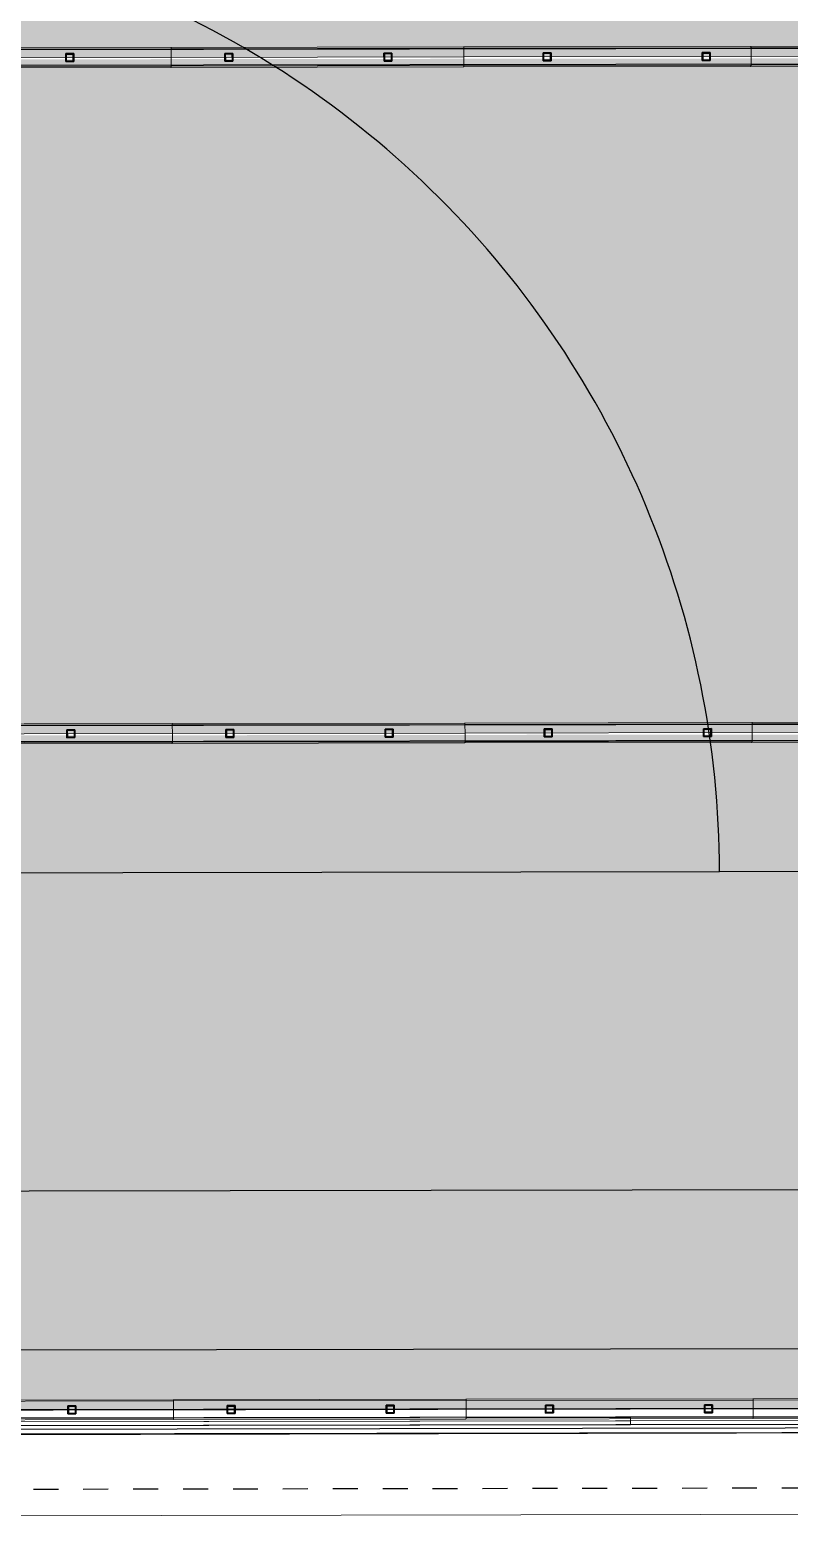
# Model space of a CAD drawing. Header units: inches. Extents: x 1693 to 10990, y 1878 to 5055.
# Drawn here: x 10310.71 to 10313.93, y 4341.9 to 4348.23 of the extents above; entities that cross this region are included whole.
import ezdxf

# ---------------------------------------------------------------- set-up
doc = ezdxf.new("R2010")
doc.units = ezdxf.units.IN
doc.linetypes.add('Rayas', pattern=[0.211667, 0.105833, -0.105833])
doc.linetypes.add('Rayas Pequeñas', pattern=[0.141111, 0.070556, -0.070556])
doc.layers.add('BLOQUE E-MOBILIARIO', color=7, linetype='Continuous')
for name, color, linetype, lineweight, true_color in [('BLOQUE E-MOBILIARIO_Pluma_Nº__28', 7, 'Continuous', 35, 0xa80f02), ('CUBIERTA CALAMINON Y TRANSLUCIDO_Pluma_Nº__174', 7, 'Continuous', 13, 0xe4ad2c), ('CUBIERTA CALAMINON Y TRANSLUCIDO_Pluma_Nº__4', 7, 'Continuous', 13, 0x029e21), ('CUBIERTA CALAMINON Y TRANSLUCIDO_Pluma_Nº__92', 7, 'Continuous', 13, 0xbf8080)]:
    doc.layers.add(name, color=color, linetype=linetype, lineweight=lineweight, true_color=true_color)
doc.layers.add('CUBIERTA CALAMINON Y TRANSLUCIDO_Pluma_Nº__19', color=255, linetype='Continuous', lineweight=0)
doc.layers.add('CUBIERTA CALAMINON Y TRANSLUCIDO_Pluma_Nº__60', color=230, linetype='Continuous', lineweight=25)
pattern_1 = [(45, (0, 0), (-0.079549513, 0.079549513), []), (45, (-0.02652, 0.02652), (-0.079549513, 0.079549513), [])]

# ---------------------------------------------------------------- blocks, each defined once
blk = doc.blocks.new('SHS Conf en Caliente 20[1]', base_point=(-4.3926, -433.9825))
at = {"layer": 'CUBIERTA CALAMINON Y TRANSLUCIDO_Pluma_Nº__174', "color": 42, "linetype": 'Continuous', "lineweight": 13, "true_color": 0xe4ad2c}
for p, q in [((-4.3926, -433.9825), (-31.855, -424.6056)), ((-18.1319, -429.3177), (-4.4007, -434.0062)), ((-4.3845, -433.9588), (-18.1157, -429.2704))]:
    blk.add_line(p, q, dxfattribs=at)
blk = doc.blocks.new('SHS Conf en Caliente 20[2]', base_point=(-4.3926, -433.9825))
at = {"layer": 'CUBIERTA CALAMINON Y TRANSLUCIDO_Pluma_Nº__174', "color": 42, "linetype": 'Continuous', "lineweight": 13, "true_color": 0xe4ad2c}
for p, q in [((-4.3926, -433.9825), (-31.8547, -424.6057)), ((-18.1317, -429.3178), (-4.4007, -434.0062)), ((-4.3845, -433.9588), (-18.1156, -429.2705))]:
    blk.add_line(p, q, dxfattribs=at)
blk = doc.blocks.new('SHS Conf en Caliente 20[3]', base_point=(-4.3926, -433.9825))
at = {"layer": 'CUBIERTA CALAMINON Y TRANSLUCIDO_Pluma_Nº__174', "color": 42, "linetype": 'Continuous', "lineweight": 13, "true_color": 0xe4ad2c}
for p, q in [((-4.3926, -433.9825), (-31.855, -424.6056)), ((-18.1319, -429.3177), (-4.4007, -434.0062)), ((-4.3845, -433.9588), (-18.1157, -429.2704))]:
    blk.add_line(p, q, dxfattribs=at)
blk = doc.blocks.new('SHS Conf en Caliente 20[4]', base_point=(-4.3926, -433.9825))
at = {"layer": 'CUBIERTA CALAMINON Y TRANSLUCIDO_Pluma_Nº__174', "color": 42, "linetype": 'Continuous', "lineweight": 13, "true_color": 0xe4ad2c}
for p, q in [((-4.3926, -433.9825), (-31.855, -424.6056)), ((-18.1319, -429.3177), (-4.4007, -434.0062)), ((-4.3845, -433.9588), (-18.1157, -429.2704))]:
    blk.add_line(p, q, dxfattribs=at)
blk = doc.blocks.new('SHS Conf en Caliente 20[5]', base_point=(-4.3926, -433.9825))
at = {"layer": 'CUBIERTA CALAMINON Y TRANSLUCIDO_Pluma_Nº__174', "color": 42, "linetype": 'Continuous', "lineweight": 13, "true_color": 0xe4ad2c}
for p, q in [((-4.3926, -433.9825), (-31.855, -424.6056)), ((-18.1319, -429.3177), (-4.4007, -434.0062)), ((-4.3845, -433.9588), (-18.1157, -429.2704))]:
    blk.add_line(p, q, dxfattribs=at)
blk = doc.blocks.new('SHS Conf en Caliente 20[6]', base_point=(-4.3926, -433.9825))
at = {"layer": 'CUBIERTA CALAMINON Y TRANSLUCIDO_Pluma_Nº__174', "color": 42, "linetype": 'Continuous', "lineweight": 13, "true_color": 0xe4ad2c}
for p, q in [((-4.3926, -433.9825), (-31.855, -424.6056)), ((-18.1319, -429.3177), (-4.4007, -434.0062)), ((-4.3845, -433.9588), (-18.1157, -429.2704))]:
    blk.add_line(p, q, dxfattribs=at)
blk = doc.blocks.new('SHS Conf en Caliente 20[7]', base_point=(-4.2658, -434.0258))
at = {"layer": 'CUBIERTA CALAMINON Y TRANSLUCIDO_Pluma_Nº__174', "color": 42, "linetype": 'Continuous', "lineweight": 13, "true_color": 0xe4ad2c}
for p, q in [((-4.2658, -434.0258), (-31.9886, -424.56)), ((-18.1353, -429.3165), (-4.2739, -434.0495)), ((-4.2577, -434.0021), (-18.1191, -429.2692))]:
    blk.add_line(p, q, dxfattribs=at)
blk = doc.blocks.new('SHS Conf en Caliente 20[8]', base_point=(-5.8122, -433.4978))
at = {"layer": 'CUBIERTA CALAMINON Y TRANSLUCIDO_Pluma_Nº__174', "color": 42, "linetype": 'Continuous', "lineweight": 13, "true_color": 0xe4ad2c}
for p, q in [((-5.8122, -433.4978), (-30.43, -425.0922)), ((-18.1292, -429.3186), (-5.8203, -433.5214)), ((-5.8041, -433.4741), (-18.113, -429.2713))]:
    blk.add_line(p, q, dxfattribs=at)
blk = doc.blocks.new('SHS Conf en Caliente 20[9]', base_point=(-7.6803, -432.8599))
at = {"layer": 'CUBIERTA CALAMINON Y TRANSLUCIDO_Pluma_Nº__174', "color": 42, "linetype": 'Continuous', "lineweight": 13, "true_color": 0xe4ad2c}
for p, q in [((-7.6803, -432.8599), (-28.5724, -425.7264)), ((-18.1344, -429.3168), (-7.6884, -432.8836)), ((-7.6722, -432.8363), (-18.1183, -429.2695))]:
    blk.add_line(p, q, dxfattribs=at)
blk = doc.blocks.new('SHS Conf en Caliente 20[10]', base_point=(-10.0707, -432.0437))
at = {"layer": 'CUBIERTA CALAMINON Y TRANSLUCIDO_Pluma_Nº__174', "color": 42, "linetype": 'Continuous', "lineweight": 13, "true_color": 0xe4ad2c}
for p, q in [((-10.0707, -432.0437), (-26.184, -426.5419)), ((-18.1354, -429.3165), (-10.0788, -432.0674)), ((-10.0627, -432.0201), (-18.1193, -429.2692)), ((-10.0788, -432.0674), (-10.0707, -432.0437)), ((-10.0707, -432.0437), (-10.0627, -432.0201))]:
    blk.add_line(p, q, dxfattribs=at)
blk = doc.blocks.new('SHS Conf en Caliente 20[12]', base_point=(-4.3926, -433.9825))
at = {"layer": 'CUBIERTA CALAMINON Y TRANSLUCIDO_Pluma_Nº__174', "color": 42, "linetype": 'Continuous', "lineweight": 13, "true_color": 0xe4ad2c}
for p, q in [((-4.3926, -433.9825), (-31.8552, -424.6055)), ((-18.132, -429.3177), (-4.4007, -434.0062)), ((-4.3845, -433.9588), (-18.1158, -429.2704))]:
    blk.add_line(p, q, dxfattribs=at)
blk = doc.blocks.new('SHS Conf en Caliente V 23[310]', base_point=(-10.6216, -422.7946))
at = {"layer": 'BLOQUE E-MOBILIARIO', "linetype": 'Continuous', "lineweight": 0, "true_color": 0xffffff}
h = blk.add_hatch(dxfattribs=at)
h.set_pattern_fill('ACERO', style=0, pattern_type=2)
h.set_pattern_definition(pattern_1)
h.paths.add_polyline_path([(-10.5898, -422.779), (-10.6371, -422.7629), (-10.6533, -422.8102), (-10.606, -422.8263)])
h.paths.add_polyline_path([(-10.5936, -422.7809), (-10.6078, -422.8225), (-10.6495, -422.8083), (-10.6353, -422.7667)], flags=0)
at = {"layer": 'BLOQUE E-MOBILIARIO_Pluma_Nº__28', "color": 14, "linetype": 'Rayas Pequeñas', "lineweight": 35, "true_color": 0xa80f02}
for p, q in [((-10.6371, -422.7629), (-10.6533, -422.8102)), ((-10.6495, -422.8083), (-10.6353, -422.7667)), ((-10.5898, -422.779), (-10.6371, -422.7629)), ((-10.6353, -422.7667), (-10.5936, -422.7809)), ((-10.6533, -422.8102), (-10.606, -422.8263)), ((-10.6078, -422.8225), (-10.6495, -422.8083)), ((-10.5936, -422.7809), (-10.6078, -422.8225)), ((-10.606, -422.8263), (-10.5898, -422.779))]:
    blk.add_line(p, q, dxfattribs=at)
blk = doc.blocks.new('SHS Conf en Caliente V 23[311]', base_point=(-9.6752, -423.1177))
at = {"layer": 'BLOQUE E-MOBILIARIO', "linetype": 'Continuous', "lineweight": 0, "true_color": 0xffffff}
h = blk.add_hatch(dxfattribs=at)
h.set_pattern_fill('ACERO', style=0, pattern_type=2)
h.set_pattern_definition(pattern_1)
h.paths.add_polyline_path([(-9.6435, -423.1021), (-9.6908, -423.086), (-9.7069, -423.1333), (-9.6596, -423.1495)])
h.paths.add_polyline_path([(-9.6473, -423.104), (-9.6615, -423.1456), (-9.7031, -423.1314), (-9.6889, -423.0898)], flags=0)
at = {"layer": 'BLOQUE E-MOBILIARIO_Pluma_Nº__28', "color": 14, "linetype": 'Rayas Pequeñas', "lineweight": 35, "true_color": 0xa80f02}
for p, q in [((-9.6908, -423.086), (-9.7069, -423.1333)), ((-9.7069, -423.1333), (-9.6596, -423.1495)), ((-9.7031, -423.1314), (-9.6889, -423.0898)), ((-9.6615, -423.1456), (-9.7031, -423.1314)), ((-9.6435, -423.1021), (-9.6908, -423.086)), ((-9.6889, -423.0898), (-9.6473, -423.104)), ((-9.6473, -423.104), (-9.6615, -423.1456)), ((-9.6596, -423.1495), (-9.6435, -423.1021))]:
    blk.add_line(p, q, dxfattribs=at)
blk = doc.blocks.new('SHS Conf en Caliente V 23[312]', base_point=(-8.7288, -423.4408))
at = {"layer": 'BLOQUE E-MOBILIARIO', "linetype": 'Continuous', "lineweight": 0, "true_color": 0xffffff}
h = blk.add_hatch(dxfattribs=at)
h.set_pattern_fill('ACERO', style=0, pattern_type=2)
h.set_pattern_definition(pattern_1)
h.paths.add_polyline_path([(-8.6971, -423.4253), (-8.7444, -423.4091), (-8.7606, -423.4564), (-8.7133, -423.4726)])
h.paths.add_polyline_path([(-8.7009, -423.4271), (-8.7151, -423.4688), (-8.7568, -423.4546), (-8.7426, -423.4129)], flags=0)
at = {"layer": 'BLOQUE E-MOBILIARIO_Pluma_Nº__28', "color": 14, "linetype": 'Rayas Pequeñas', "lineweight": 35, "true_color": 0xa80f02}
for p, q in [((-8.7444, -423.4091), (-8.7606, -423.4564)), ((-8.7568, -423.4546), (-8.7426, -423.4129)), ((-8.6971, -423.4253), (-8.7444, -423.4091)), ((-8.7426, -423.4129), (-8.7009, -423.4271)), ((-8.7009, -423.4271), (-8.7151, -423.4688)), ((-8.7133, -423.4726), (-8.6971, -423.4253)), ((-8.7606, -423.4564), (-8.7133, -423.4726)), ((-8.7151, -423.4688), (-8.7568, -423.4546))]:
    blk.add_line(p, q, dxfattribs=at)
blk = doc.blocks.new('SHS Conf en Caliente V 23[313]', base_point=(-7.7825, -423.764))
at = {"layer": 'BLOQUE E-MOBILIARIO', "linetype": 'Continuous', "lineweight": 0, "true_color": 0xffffff}
h = blk.add_hatch(dxfattribs=at)
h.set_pattern_fill('ACERO', style=0, pattern_type=2)
h.set_pattern_definition(pattern_1)
h.paths.add_polyline_path([(-7.7508, -423.7484), (-7.7981, -423.7322), (-7.8142, -423.7796), (-7.7669, -423.7957)])
h.paths.add_polyline_path([(-7.7546, -423.7503), (-7.7688, -423.7919), (-7.8104, -423.7777), (-7.7962, -423.736)], flags=0)
at = {"layer": 'BLOQUE E-MOBILIARIO_Pluma_Nº__28', "color": 14, "linetype": 'Rayas Pequeñas', "lineweight": 35, "true_color": 0xa80f02}
for p, q in [((-7.7981, -423.7322), (-7.8142, -423.7796)), ((-7.8142, -423.7796), (-7.7669, -423.7957)), ((-7.8104, -423.7777), (-7.7962, -423.736)), ((-7.7688, -423.7919), (-7.8104, -423.7777)), ((-7.7508, -423.7484), (-7.7981, -423.7322)), ((-7.7962, -423.736), (-7.7546, -423.7503)), ((-7.7546, -423.7503), (-7.7688, -423.7919)), ((-7.7669, -423.7957), (-7.7508, -423.7484))]:
    blk.add_line(p, q, dxfattribs=at)
blk = doc.blocks.new('SHS Conf en Caliente V 23[314]', base_point=(-6.8361, -424.0871))
at = {"layer": 'BLOQUE E-MOBILIARIO', "linetype": 'Continuous', "lineweight": 0, "true_color": 0xffffff}
h = blk.add_hatch(dxfattribs=at)
h.set_pattern_fill('ACERO', style=0, pattern_type=2)
h.set_pattern_definition(pattern_1)
h.paths.add_polyline_path([(-6.8044, -424.0715), (-6.8517, -424.0554), (-6.8679, -424.1027), (-6.8206, -424.1188)])
h.paths.add_polyline_path([(-6.8082, -424.0734), (-6.8224, -424.115), (-6.8641, -424.1008), (-6.8498, -424.0592)], flags=0)
at = {"layer": 'BLOQUE E-MOBILIARIO_Pluma_Nº__28', "color": 14, "linetype": 'Rayas Pequeñas', "lineweight": 35, "true_color": 0xa80f02}
for p, q in [((-6.8517, -424.0554), (-6.8679, -424.1027)), ((-6.8641, -424.1008), (-6.8498, -424.0592)), ((-6.8044, -424.0715), (-6.8517, -424.0554)), ((-6.8498, -424.0592), (-6.8082, -424.0734)), ((-6.8082, -424.0734), (-6.8224, -424.115)), ((-6.8206, -424.1188), (-6.8044, -424.0715)), ((-6.8679, -424.1027), (-6.8206, -424.1188)), ((-6.8224, -424.115), (-6.8641, -424.1008))]:
    blk.add_line(p, q, dxfattribs=at)
blk = doc.blocks.new('SHS Conf en Caliente V 23[339]', base_point=(-11.9949, -426.8166))
at = {"layer": 'BLOQUE E-MOBILIARIO', "linetype": 'Continuous', "lineweight": 0, "true_color": 0xffffff}
h = blk.add_hatch(dxfattribs=at)
h.set_pattern_fill('ACERO', style=0, pattern_type=2)
h.set_pattern_definition(pattern_1)
h.paths.add_polyline_path([(-11.9631, -426.801), (-12.0104, -426.7849), (-12.0266, -426.8322), (-11.9793, -426.8483)])
h.paths.add_polyline_path([(-11.9669, -426.8029), (-11.9811, -426.8445), (-12.0228, -426.8303), (-12.0086, -426.7887)], flags=0)
at = {"layer": 'BLOQUE E-MOBILIARIO_Pluma_Nº__28', "color": 14, "linetype": 'Rayas Pequeñas', "lineweight": 35, "true_color": 0xa80f02}
for p, q in [((-12.0104, -426.7849), (-12.0266, -426.8322)), ((-12.0228, -426.8303), (-12.0086, -426.7887)), ((-11.9631, -426.801), (-12.0104, -426.7849)), ((-12.0086, -426.7887), (-11.9669, -426.8029)), ((-11.9669, -426.8029), (-11.9811, -426.8445)), ((-11.9793, -426.8483), (-11.9631, -426.801)), ((-12.0266, -426.8322), (-11.9793, -426.8483)), ((-11.9811, -426.8445), (-12.0228, -426.8303))]:
    blk.add_line(p, q, dxfattribs=at)
blk = doc.blocks.new('SHS Conf en Caliente V 23[340]', base_point=(-11.0485, -427.1397))
at = {"layer": 'BLOQUE E-MOBILIARIO', "linetype": 'Continuous', "lineweight": 0, "true_color": 0xffffff}
h = blk.add_hatch(dxfattribs=at)
h.set_pattern_fill('ACERO', style=0, pattern_type=2)
h.set_pattern_definition(pattern_1)
h.paths.add_polyline_path([(-11.0168, -427.1241), (-11.0641, -427.108), (-11.0802, -427.1553), (-11.0329, -427.1715)])
h.paths.add_polyline_path([(-11.0206, -427.126), (-11.0348, -427.1677), (-11.0764, -427.1534), (-11.0622, -427.1118)], flags=0)
at = {"layer": 'BLOQUE E-MOBILIARIO_Pluma_Nº__28', "color": 14, "linetype": 'Rayas Pequeñas', "lineweight": 35, "true_color": 0xa80f02}
for p, q in [((-11.0641, -427.108), (-11.0802, -427.1553)), ((-11.0802, -427.1553), (-11.0329, -427.1715)), ((-11.0764, -427.1534), (-11.0622, -427.1118)), ((-11.0348, -427.1677), (-11.0764, -427.1534)), ((-11.0168, -427.1241), (-11.0641, -427.108)), ((-11.0622, -427.1118), (-11.0206, -427.126)), ((-11.0206, -427.126), (-11.0348, -427.1677)), ((-11.0329, -427.1715), (-11.0168, -427.1241))]:
    blk.add_line(p, q, dxfattribs=at)
blk = doc.blocks.new('SHS Conf en Caliente V 23[341]', base_point=(-10.1021, -427.4629))
at = {"layer": 'BLOQUE E-MOBILIARIO', "linetype": 'Continuous', "lineweight": 0, "true_color": 0xffffff}
h = blk.add_hatch(dxfattribs=at)
h.set_pattern_fill('ACERO', style=0, pattern_type=2)
h.set_pattern_definition(pattern_1)
h.paths.add_polyline_path([(-10.0704, -427.4473), (-10.1177, -427.4311), (-10.1339, -427.4784), (-10.0866, -427.4946)])
h.paths.add_polyline_path([(-10.0742, -427.4491), (-10.0884, -427.4908), (-10.1301, -427.4766), (-10.1159, -427.4349)], flags=0)
at = {"layer": 'BLOQUE E-MOBILIARIO_Pluma_Nº__28', "color": 14, "linetype": 'Rayas Pequeñas', "lineweight": 35, "true_color": 0xa80f02}
for p, q in [((-10.1177, -427.4311), (-10.1339, -427.4784)), ((-10.1301, -427.4766), (-10.1159, -427.4349)), ((-10.0704, -427.4473), (-10.1177, -427.4311)), ((-10.1159, -427.4349), (-10.0742, -427.4491)), ((-10.0742, -427.4491), (-10.0884, -427.4908)), ((-10.0866, -427.4946), (-10.0704, -427.4473)), ((-10.1339, -427.4784), (-10.0866, -427.4946)), ((-10.0884, -427.4908), (-10.1301, -427.4766))]:
    blk.add_line(p, q, dxfattribs=at)
blk = doc.blocks.new('SHS Conf en Caliente V 23[342]', base_point=(-9.1558, -427.786))
at = {"layer": 'BLOQUE E-MOBILIARIO', "linetype": 'Continuous', "lineweight": 0, "true_color": 0xffffff}
h = blk.add_hatch(dxfattribs=at)
h.set_pattern_fill('ACERO', style=0, pattern_type=2)
h.set_pattern_definition(pattern_1)
h.paths.add_polyline_path([(-9.124, -427.7704), (-9.1714, -427.7542), (-9.1875, -427.8016), (-9.1402, -427.8177)])
h.paths.add_polyline_path([(-9.1279, -427.7723), (-9.1421, -427.8139), (-9.1837, -427.7997), (-9.1695, -427.7581)], flags=0)
at = {"layer": 'BLOQUE E-MOBILIARIO_Pluma_Nº__28', "color": 14, "linetype": 'Rayas Pequeñas', "lineweight": 35, "true_color": 0xa80f02}
for p, q in [((-9.1714, -427.7542), (-9.1875, -427.8016)), ((-9.1875, -427.8016), (-9.1402, -427.8177)), ((-9.1837, -427.7997), (-9.1695, -427.7581)), ((-9.1421, -427.8139), (-9.1837, -427.7997)), ((-9.124, -427.7704), (-9.1714, -427.7542)), ((-9.1695, -427.7581), (-9.1279, -427.7723)), ((-9.1279, -427.7723), (-9.1421, -427.8139)), ((-9.1402, -427.8177), (-9.124, -427.7704))]:
    blk.add_line(p, q, dxfattribs=at)
blk = doc.blocks.new('SHS Conf en Caliente V 23[343]', base_point=(-8.2094, -428.1091))
at = {"layer": 'BLOQUE E-MOBILIARIO', "linetype": 'Continuous', "lineweight": 0, "true_color": 0xffffff}
h = blk.add_hatch(dxfattribs=at)
h.set_pattern_fill('ACERO', style=0, pattern_type=2)
h.set_pattern_definition(pattern_1)
h.paths.add_polyline_path([(-8.1777, -428.0935), (-8.225, -428.0774), (-8.2412, -428.1247), (-8.1938, -428.1408)])
h.paths.add_polyline_path([(-8.1815, -428.0954), (-8.1957, -428.137), (-8.2374, -428.1228), (-8.2231, -428.0812)], flags=0)
at = {"layer": 'BLOQUE E-MOBILIARIO_Pluma_Nº__28', "color": 14, "linetype": 'Rayas Pequeñas', "lineweight": 35, "true_color": 0xa80f02}
for p, q in [((-8.225, -428.0774), (-8.2412, -428.1247)), ((-8.2374, -428.1228), (-8.2231, -428.0812)), ((-8.1957, -428.137), (-8.2374, -428.1228)), ((-8.1777, -428.0935), (-8.225, -428.0774)), ((-8.2231, -428.0812), (-8.1815, -428.0954)), ((-8.1815, -428.0954), (-8.1957, -428.137)), ((-8.1938, -428.1408), (-8.1777, -428.0935)), ((-8.2412, -428.1247), (-8.1938, -428.1408))]:
    blk.add_line(p, q, dxfattribs=at)
blk = doc.blocks.new('SHS Conf en Caliente V 23[368]', base_point=(-13.3681, -430.8386))
at = {"layer": 'BLOQUE E-MOBILIARIO', "linetype": 'Continuous', "lineweight": 0, "true_color": 0xffffff}
h = blk.add_hatch(dxfattribs=at)
h.set_pattern_fill('ACERO', style=0, pattern_type=2)
h.set_pattern_definition(pattern_1)
h.paths.add_polyline_path([(-13.3364, -430.823), (-13.3837, -430.8069), (-13.3999, -430.8542), (-13.3526, -430.8703)])
h.paths.add_polyline_path([(-13.3402, -430.8249), (-13.3544, -430.8665), (-13.3961, -430.8523), (-13.3819, -430.8107)], flags=0)
at = {"layer": 'BLOQUE E-MOBILIARIO_Pluma_Nº__28', "color": 14, "linetype": 'Rayas Pequeñas', "lineweight": 35, "true_color": 0xa80f02}
for p, q in [((-13.3837, -430.8069), (-13.3999, -430.8542)), ((-13.3961, -430.8523), (-13.3819, -430.8107)), ((-13.3364, -430.823), (-13.3837, -430.8069)), ((-13.3819, -430.8107), (-13.3402, -430.8249)), ((-13.3402, -430.8249), (-13.3544, -430.8665)), ((-13.3526, -430.8703), (-13.3364, -430.823)), ((-13.3999, -430.8542), (-13.3526, -430.8703)), ((-13.3544, -430.8665), (-13.3961, -430.8523))]:
    blk.add_line(p, q, dxfattribs=at)
blk = doc.blocks.new('SHS Conf en Caliente V 23[369]', base_point=(-12.4218, -431.1617))
at = {"layer": 'BLOQUE E-MOBILIARIO', "linetype": 'Continuous', "lineweight": 0, "true_color": 0xffffff}
h = blk.add_hatch(dxfattribs=at)
h.set_pattern_fill('ACERO', style=0, pattern_type=2)
h.set_pattern_definition(pattern_1)
h.paths.add_polyline_path([(-12.3901, -431.1462), (-12.4374, -431.13), (-12.4535, -431.1773), (-12.4062, -431.1935)])
h.paths.add_polyline_path([(-12.3939, -431.148), (-12.4081, -431.1897), (-12.4497, -431.1754), (-12.4355, -431.1338)], flags=0)
at = {"layer": 'BLOQUE E-MOBILIARIO_Pluma_Nº__28', "color": 14, "linetype": 'Rayas Pequeñas', "lineweight": 35, "true_color": 0xa80f02}
for p, q in [((-12.4374, -431.13), (-12.4535, -431.1773)), ((-12.4535, -431.1773), (-12.4062, -431.1935)), ((-12.4497, -431.1754), (-12.4355, -431.1338)), ((-12.4081, -431.1897), (-12.4497, -431.1754)), ((-12.3901, -431.1462), (-12.4374, -431.13)), ((-12.4355, -431.1338), (-12.3939, -431.148)), ((-12.3939, -431.148), (-12.4081, -431.1897)), ((-12.4062, -431.1935), (-12.3901, -431.1462))]:
    blk.add_line(p, q, dxfattribs=at)
blk = doc.blocks.new('SHS Conf en Caliente V 23[370]', base_point=(-11.4754, -431.4849))
at = {"layer": 'BLOQUE E-MOBILIARIO', "linetype": 'Continuous', "lineweight": 0, "true_color": 0xffffff}
h = blk.add_hatch(dxfattribs=at)
h.set_pattern_fill('ACERO', style=0, pattern_type=2)
h.set_pattern_definition(pattern_1)
h.paths.add_polyline_path([(-11.4437, -431.4693), (-11.491, -431.4531), (-11.5072, -431.5004), (-11.4599, -431.5166)])
h.paths.add_polyline_path([(-11.4475, -431.4712), (-11.4617, -431.5128), (-11.5034, -431.4986), (-11.4891, -431.4569)], flags=0)
at = {"layer": 'BLOQUE E-MOBILIARIO_Pluma_Nº__28', "color": 14, "linetype": 'Rayas Pequeñas', "lineweight": 35, "true_color": 0xa80f02}
for p, q in [((-11.491, -431.4531), (-11.5072, -431.5004)), ((-11.5034, -431.4986), (-11.4891, -431.4569)), ((-11.4617, -431.5128), (-11.5034, -431.4986)), ((-11.4437, -431.4693), (-11.491, -431.4531)), ((-11.4891, -431.4569), (-11.4475, -431.4712)), ((-11.4475, -431.4712), (-11.4617, -431.5128)), ((-11.4599, -431.5166), (-11.4437, -431.4693)), ((-11.5072, -431.5004), (-11.4599, -431.5166))]:
    blk.add_line(p, q, dxfattribs=at)
blk = doc.blocks.new('SHS Conf en Caliente V 23[371]', base_point=(-10.5291, -431.808))
at = {"layer": 'BLOQUE E-MOBILIARIO', "linetype": 'Continuous', "lineweight": 0, "true_color": 0xffffff}
h = blk.add_hatch(dxfattribs=at)
h.set_pattern_fill('ACERO', style=0, pattern_type=2)
h.set_pattern_definition(pattern_1)
h.paths.add_polyline_path([(-10.4973, -431.7924), (-10.5447, -431.7763), (-10.5608, -431.8236), (-10.5135, -431.8397)])
h.paths.add_polyline_path([(-10.5012, -431.7943), (-10.5154, -431.8359), (-10.557, -431.8217), (-10.5428, -431.7801)], flags=0)
at = {"layer": 'BLOQUE E-MOBILIARIO_Pluma_Nº__28', "color": 14, "linetype": 'Rayas Pequeñas', "lineweight": 35, "true_color": 0xa80f02}
for p, q in [((-10.5447, -431.7763), (-10.5608, -431.8236)), ((-10.557, -431.8217), (-10.5428, -431.7801)), ((-10.4973, -431.7924), (-10.5447, -431.7763)), ((-10.5428, -431.7801), (-10.5012, -431.7943)), ((-10.5608, -431.8236), (-10.5135, -431.8397)), ((-10.5154, -431.8359), (-10.557, -431.8217)), ((-10.5012, -431.7943), (-10.5154, -431.8359)), ((-10.5135, -431.8397), (-10.4973, -431.7924))]:
    blk.add_line(p, q, dxfattribs=at)
blk = doc.blocks.new('SHS Conf en Caliente V 23[372]', base_point=(-9.5827, -432.1311))
at = {"layer": 'BLOQUE E-MOBILIARIO', "linetype": 'Continuous', "lineweight": 0, "true_color": 0xffffff}
h = blk.add_hatch(dxfattribs=at)
h.set_pattern_fill('ACERO', style=0, pattern_type=2)
h.set_pattern_definition(pattern_1)
h.paths.add_polyline_path([(-9.551, -432.1155), (-9.5983, -432.0994), (-9.6145, -432.1467), (-9.5671, -432.1629)])
h.paths.add_polyline_path([(-9.5548, -432.1174), (-9.569, -432.1591), (-9.6107, -432.1448), (-9.5964, -432.1032)], flags=0)
at = {"layer": 'BLOQUE E-MOBILIARIO_Pluma_Nº__28', "color": 14, "linetype": 'Rayas Pequeñas', "lineweight": 35, "true_color": 0xa80f02}
for p, q in [((-9.5983, -432.0994), (-9.6145, -432.1467)), ((-9.6145, -432.1467), (-9.5671, -432.1629)), ((-9.6107, -432.1448), (-9.5964, -432.1032)), ((-9.569, -432.1591), (-9.6107, -432.1448)), ((-9.551, -432.1155), (-9.5983, -432.0994)), ((-9.5964, -432.1032), (-9.5548, -432.1174)), ((-9.5548, -432.1174), (-9.569, -432.1591)), ((-9.5671, -432.1629), (-9.551, -432.1155))]:
    blk.add_line(p, q, dxfattribs=at)

msp = doc.modelspace()

# ---------------------------------------------------------------- hatches: boundary and pattern name
at = {"layer": 'CUBIERTA CALAMINON Y TRANSLUCIDO_Pluma_Nº__19', "linetype": 'Continuous', "lineweight": 0}
h = msp.add_hatch(color=255, dxfattribs=at)
h.set_gradient(color1=(199, 200, 202), color2=(0, 0, 0), one_color=1, name='INVCYLINDER')
h.paths.add_polyline_path([(10295.9795, 4350.9586), (10295.9778, 4348.0896), (10318.0177, 4348.1264), (10318.0165, 4350.9848)])
h = msp.add_hatch(color=255, dxfattribs=at)
h.set_gradient(color1=(255, 255, 255), color2=(0, 0, 0), one_color=1, name='INVCYLINDER')
h.paths.add_polyline_path([(10295.9843, 4348.0896), (10295.9826, 4345.2207), (10318.0225, 4345.2575), (10318.0213, 4348.1159)])
h = msp.add_hatch(color=255, dxfattribs=at)
h.set_gradient(color1=(199, 200, 202), color2=(0, 0, 0), one_color=1, name='INVCYLINDER')
h.paths.add_polyline_path([(10295.9891, 4345.2207), (10295.9874, 4342.3518), (10318.0273, 4342.3886), (10318.0261, 4345.247)])

# ---------------------------------------------------------------- linework, layer by layer
at = {"layer": 'CUBIERTA CALAMINON Y TRANSLUCIDO_Pluma_Nº__4', "color": 104, "linetype": 'Continuous', "lineweight": 5, "true_color": 0x029e21, "flags": 128}
for points in [[(10297.1888, 4348.1284), (10297.7784, 4348.1294), (10298.894, 4348.1313), (10300.0491, 4348.1332), (10301.2385, 4348.1352), (10302.4567, 4348.1372), (10303.6981, 4348.1393), (10304.9569, 4348.1414), (10306.2275, 4348.1435), (10307.5039, 4348.1456), (10308.7803, 4348.1478), (10310.0509, 4348.1499), (10311.3097, 4348.152), (10312.5511, 4348.1541), (10313.7693, 4348.1561), (10314.9587, 4348.1581), (10316.1138, 4348.16), (10317.2294, 4348.1619), (10317.819, 4348.1629)], [(10317.8164, 4348.1683), (10316.1113, 4348.1654), (10314.9565, 4348.1635), (10313.7675, 4348.1615), (10312.5496, 4348.1595), (10311.3086, 4348.1574), (10310.0501, 4348.1553), (10308.78, 4348.1532), (10307.5039, 4348.151), (10306.2278, 4348.1489), (10304.9577, 4348.1468), (10303.6992, 4348.1447), (10302.4582, 4348.1426), (10301.2403, 4348.1406), (10300.0513, 4348.1386), (10298.8965, 4348.1367), (10297.1914, 4348.1338)], [(10315.7913, 4348.1595), (10314.9587, 4348.1581), (10313.7693, 4348.1561), (10312.5511, 4348.1541), (10311.3097, 4348.152), (10310.0509, 4348.1499), (10308.7803, 4348.1478), (10307.5039, 4348.1456), (10306.2275, 4348.1435), (10304.9569, 4348.1414), (10303.6981, 4348.1393), (10302.4567, 4348.1372), (10301.2385, 4348.1352), (10300.0491, 4348.1332), (10299.2165, 4348.1318)], [(10315.7787, 4348.1649), (10314.9565, 4348.1635), (10313.7675, 4348.1615), (10312.5496, 4348.1595), (10311.3086, 4348.1574), (10310.0501, 4348.1553), (10308.78, 4348.1532), (10307.5039, 4348.151), (10306.2278, 4348.1489), (10304.9577, 4348.1468), (10303.6992, 4348.1447), (10302.4582, 4348.1426), (10301.2403, 4348.1406), (10300.0513, 4348.1386), (10299.2291, 4348.1372)], [(10311.3086, 4348.1574), (10311.3088, 4348.1573), (10311.3091, 4348.157), (10311.3092, 4348.1565), (10311.3094, 4348.1558), (10311.3095, 4348.155), (10311.3096, 4348.1541), (10311.3097, 4348.1531), (10311.3097, 4348.152), (10311.3098, 4348.1152), (10311.3099, 4348.0784), (10311.3098, 4348.0774), (10311.3098, 4348.0764), (10311.3097, 4348.0754), (10311.3095, 4348.0746), (10311.3094, 4348.0739), (10311.3092, 4348.0734), (10311.309, 4348.0731), (10311.3088, 4348.073)], [(10311.3086, 4348.1574), (10311.3088, 4348.1573), (10311.3091, 4348.157), (10311.3092, 4348.1565), (10311.3094, 4348.1558), (10311.3095, 4348.155), (10311.3096, 4348.1541), (10311.3097, 4348.1531), (10311.3097, 4348.152), (10311.3098, 4348.1152), (10311.3099, 4348.0784), (10311.3098, 4348.0774), (10311.3098, 4348.0764), (10311.3097, 4348.0754), (10311.3095, 4348.0746), (10311.3094, 4348.0739), (10311.3092, 4348.0734), (10311.309, 4348.0731), (10311.3088, 4348.073)], [(10312.5496, 4348.1595), (10312.5499, 4348.1594), (10312.5502, 4348.1591), (10312.5505, 4348.1586), (10312.5507, 4348.1579), (10312.5509, 4348.1571), (10312.551, 4348.1561), (10312.5511, 4348.1551), (10312.5511, 4348.1541), (10312.5512, 4348.1173), (10312.5512, 4348.0805), (10312.5512, 4348.0794), (10312.5511, 4348.0784), (10312.551, 4348.0775), (10312.5508, 4348.0767), (10312.5506, 4348.076), (10312.5503, 4348.0755), (10312.5501, 4348.0752), (10312.5498, 4348.0751)], [(10312.5496, 4348.1595), (10312.5499, 4348.1594), (10312.5502, 4348.1591), (10312.5505, 4348.1586), (10312.5507, 4348.1579), (10312.5509, 4348.1571), (10312.551, 4348.1561), (10312.5511, 4348.1551), (10312.5511, 4348.1541), (10312.5512, 4348.1173), (10312.5512, 4348.0805), (10312.5512, 4348.0794), (10312.5511, 4348.0784), (10312.551, 4348.0775), (10312.5508, 4348.0767), (10312.5506, 4348.076), (10312.5503, 4348.0755), (10312.5501, 4348.0752), (10312.5498, 4348.0751)], [(10313.7675, 4348.1615), (10313.7678, 4348.1614), (10313.7682, 4348.1611), (10313.7685, 4348.1606), (10313.7688, 4348.1599), (10313.769, 4348.1591), (10313.7691, 4348.1582), (10313.7692, 4348.1572), (10313.7693, 4348.1561), (10313.7693, 4348.1193), (10313.7694, 4348.0825), (10313.7694, 4348.0815), (10313.7693, 4348.0805), (10313.7691, 4348.0795), (10313.7689, 4348.0787), (10313.7686, 4348.078), (10313.7683, 4348.0775), (10313.768, 4348.0772), (10313.7676, 4348.0771)], [(10313.7675, 4348.1615), (10313.7678, 4348.1614), (10313.7682, 4348.1611), (10313.7685, 4348.1606), (10313.7688, 4348.1599), (10313.769, 4348.1591), (10313.7691, 4348.1582), (10313.7692, 4348.1572), (10313.7693, 4348.1561), (10313.7693, 4348.1193), (10313.7694, 4348.0825), (10313.7694, 4348.0815), (10313.7693, 4348.0805), (10313.7691, 4348.0795), (10313.7689, 4348.0787), (10313.7686, 4348.078), (10313.7683, 4348.0775), (10313.768, 4348.0772), (10313.7676, 4348.0771)], [(10317.8192, 4348.0893), (10316.1139, 4348.0864), (10314.9588, 4348.0845), (10313.7694, 4348.0825), (10312.5512, 4348.0805), (10311.3099, 4348.0784), (10310.051, 4348.0763), (10308.7805, 4348.0742), (10307.504, 4348.0721), (10306.2276, 4348.0699), (10304.9571, 4348.0678), (10303.6982, 4348.0657), (10302.4568, 4348.0636), (10301.2387, 4348.0616), (10300.0493, 4348.0596), (10298.8941, 4348.0577), (10297.1889, 4348.0548)], [(10317.8166, 4348.0839), (10316.1115, 4348.081), (10314.9567, 4348.0791), (10313.7676, 4348.0771), (10312.5498, 4348.0751), (10311.3088, 4348.073), (10310.0503, 4348.0709), (10308.7801, 4348.0688), (10307.504, 4348.0667), (10306.228, 4348.0645), (10304.9578, 4348.0624), (10303.6993, 4348.0603), (10302.4583, 4348.0582), (10301.2405, 4348.0562), (10300.0514, 4348.0542), (10298.8966, 4348.0523), (10297.1915, 4348.0494)], [(10315.7915, 4348.0859), (10314.9588, 4348.0845), (10313.7694, 4348.0825), (10312.5512, 4348.0805), (10311.3099, 4348.0784), (10310.051, 4348.0763), (10308.7805, 4348.0742), (10307.504, 4348.0721), (10306.2276, 4348.0699), (10304.9571, 4348.0678), (10303.6982, 4348.0657), (10302.4568, 4348.0636), (10301.2387, 4348.0616), (10300.0493, 4348.0596), (10299.2166, 4348.0582)], [(10315.7788, 4348.0805), (10314.9567, 4348.0791), (10313.7676, 4348.0771), (10312.5498, 4348.0751), (10311.3088, 4348.073), (10310.0503, 4348.0709), (10308.7801, 4348.0688), (10307.504, 4348.0667), (10306.228, 4348.0645), (10304.9578, 4348.0624), (10303.6993, 4348.0603), (10302.4583, 4348.0582), (10301.2405, 4348.0562), (10300.0514, 4348.0542), (10299.2293, 4348.0528)], [(10317.2295, 4348.1251), (10316.1139, 4348.1232), (10314.9587, 4348.1213), (10313.7693, 4348.1193), (10312.5512, 4348.1173), (10311.3098, 4348.1152), (10310.0509, 4348.1131), (10308.7804, 4348.111), (10307.5175, 4348.1089)], [(10315.7914, 4348.1227), (10314.9587, 4348.1213), (10313.7693, 4348.1193), (10312.5512, 4348.1173), (10311.3098, 4348.1152), (10310.0509, 4348.1131), (10308.7804, 4348.111), (10307.5175, 4348.1089)], [(10297.1936, 4345.2595), (10297.7832, 4345.2605), (10298.8988, 4345.2623), (10300.0539, 4345.2643), (10301.2433, 4345.2663), (10302.4615, 4345.2683), (10303.7029, 4345.2704), (10304.9617, 4345.2725), (10306.2323, 4345.2746), (10307.5087, 4345.2767), (10308.7851, 4345.2789), (10310.0557, 4345.281), (10311.3145, 4345.2831), (10312.5559, 4345.2852), (10313.7741, 4345.2872), (10314.9635, 4345.2892), (10316.1186, 4345.2911), (10317.2342, 4345.293), (10317.8238, 4345.2939)], [(10317.8212, 4345.2993), (10316.1161, 4345.2965), (10314.9613, 4345.2946), (10313.7723, 4345.2926), (10312.5544, 4345.2905), (10311.3134, 4345.2885), (10310.0549, 4345.2864), (10308.7847, 4345.2843), (10307.5087, 4345.2821), (10306.2326, 4345.28), (10304.9624, 4345.2779), (10303.704, 4345.2758), (10302.4629, 4345.2737), (10301.2451, 4345.2717), (10300.0561, 4345.2697), (10298.9013, 4345.2677), (10297.1962, 4345.2649)], [(10315.7961, 4345.2906), (10314.9635, 4345.2892), (10313.7741, 4345.2872), (10312.5559, 4345.2852), (10311.3145, 4345.2831), (10310.0557, 4345.281), (10308.7851, 4345.2789), (10307.5087, 4345.2767), (10306.2323, 4345.2746), (10304.9617, 4345.2725), (10303.7029, 4345.2704), (10302.4615, 4345.2683), (10301.2433, 4345.2663), (10300.0539, 4345.2643), (10299.2213, 4345.2629)], [(10315.7835, 4345.2959), (10314.9613, 4345.2946), (10313.7723, 4345.2926), (10312.5544, 4345.2905), (10311.3134, 4345.2885), (10310.0549, 4345.2864), (10308.7847, 4345.2843), (10307.5087, 4345.2821), (10306.2326, 4345.28), (10304.9624, 4345.2779), (10303.704, 4345.2758), (10302.4629, 4345.2737), (10301.2451, 4345.2717), (10300.0561, 4345.2697), (10299.2339, 4345.2683)], [(10311.3134, 4345.2885), (10311.3136, 4345.2884), (10311.3138, 4345.2881), (10311.314, 4345.2876), (10311.3142, 4345.2869), (10311.3143, 4345.2861), (10311.3144, 4345.2851), (10311.3145, 4345.2841), (10311.3145, 4345.2831), (10311.3146, 4345.2463), (10311.3146, 4345.2095), (10311.3146, 4345.2084), (10311.3146, 4345.2074), (10311.3145, 4345.2065), (10311.3143, 4345.2057), (10311.3142, 4345.205), (10311.314, 4345.2045), (10311.3138, 4345.2042), (10311.3136, 4345.2041)], [(10311.3134, 4345.2885), (10311.3136, 4345.2884), (10311.3138, 4345.2881), (10311.314, 4345.2876), (10311.3142, 4345.2869), (10311.3143, 4345.2861), (10311.3144, 4345.2851), (10311.3145, 4345.2841), (10311.3145, 4345.2831), (10311.3146, 4345.2463), (10311.3146, 4345.2095), (10311.3146, 4345.2084), (10311.3146, 4345.2074), (10311.3145, 4345.2065), (10311.3143, 4345.2057), (10311.3142, 4345.205), (10311.314, 4345.2045), (10311.3138, 4345.2042), (10311.3136, 4345.2041)], [(10312.5544, 4345.2905), (10312.5547, 4345.2904), (10312.555, 4345.2901), (10312.5552, 4345.2896), (10312.5555, 4345.289), (10312.5556, 4345.2882), (10312.5558, 4345.2872), (10312.5559, 4345.2862), (10312.5559, 4345.2852), (10312.556, 4345.2484), (10312.556, 4345.2116), (10312.556, 4345.2105), (10312.5559, 4345.2095), (10312.5558, 4345.2086), (10312.5556, 4345.2078), (10312.5554, 4345.2071), (10312.5551, 4345.2066), (10312.5549, 4345.2063), (10312.5546, 4345.2062)], [(10312.5544, 4345.2905), (10312.5547, 4345.2904), (10312.555, 4345.2901), (10312.5552, 4345.2896), (10312.5555, 4345.289), (10312.5556, 4345.2882), (10312.5558, 4345.2872), (10312.5559, 4345.2862), (10312.5559, 4345.2852), (10312.556, 4345.2484), (10312.556, 4345.2116), (10312.556, 4345.2105), (10312.5559, 4345.2095), (10312.5558, 4345.2086), (10312.5556, 4345.2078), (10312.5554, 4345.2071), (10312.5551, 4345.2066), (10312.5549, 4345.2063), (10312.5546, 4345.2062)], [(10313.7723, 4345.2926), (10313.7726, 4345.2925), (10313.773, 4345.2922), (10313.7733, 4345.2917), (10313.7735, 4345.291), (10313.7738, 4345.2902), (10313.7739, 4345.2893), (10313.774, 4345.2882), (10313.7741, 4345.2872), (10313.7741, 4345.2504), (10313.7742, 4345.2136), (10313.7742, 4345.2126), (10313.7741, 4345.2115), (10313.7739, 4345.2106), (10313.7737, 4345.2098), (10313.7734, 4345.2091), (10313.7731, 4345.2086), (10313.7728, 4345.2083), (10313.7724, 4345.2082)], [(10313.7723, 4345.2926), (10313.7726, 4345.2925), (10313.773, 4345.2922), (10313.7733, 4345.2917), (10313.7735, 4345.291), (10313.7738, 4345.2902), (10313.7739, 4345.2893), (10313.774, 4345.2882), (10313.7741, 4345.2872), (10313.7741, 4345.2504), (10313.7742, 4345.2136), (10313.7742, 4345.2126), (10313.7741, 4345.2115), (10313.7739, 4345.2106), (10313.7737, 4345.2098), (10313.7734, 4345.2091), (10313.7731, 4345.2086), (10313.7728, 4345.2083), (10313.7724, 4345.2082)], [(10317.824, 4345.2204), (10316.1187, 4345.2175), (10314.9636, 4345.2156), (10313.7742, 4345.2136), (10312.556, 4345.2116), (10311.3146, 4345.2095), (10310.0558, 4345.2074), (10308.7852, 4345.2053), (10307.5088, 4345.2031), (10306.2324, 4345.201), (10304.9618, 4345.1989), (10303.703, 4345.1968), (10302.4616, 4345.1947), (10301.2435, 4345.1927), (10300.0541, 4345.1907), (10298.8989, 4345.1888), (10297.1937, 4345.1859)], [(10317.8213, 4345.215), (10316.1163, 4345.2121), (10314.9615, 4345.2102), (10313.7724, 4345.2082), (10312.5546, 4345.2062), (10311.3136, 4345.2041), (10310.0551, 4345.202), (10308.7849, 4345.1999), (10307.5088, 4345.1977), (10306.2328, 4345.1956), (10304.9626, 4345.1935), (10303.7041, 4345.1914), (10302.4631, 4345.1893), (10301.2453, 4345.1873), (10300.0562, 4345.1853), (10298.9014, 4345.1834), (10297.1963, 4345.1805)], [(10315.7962, 4345.217), (10314.9636, 4345.2156), (10313.7742, 4345.2136), (10312.556, 4345.2116), (10311.3146, 4345.2095), (10310.0558, 4345.2074), (10308.7852, 4345.2053), (10307.5088, 4345.2031), (10306.2324, 4345.201), (10304.9618, 4345.1989), (10303.703, 4345.1968), (10302.4616, 4345.1947), (10301.2435, 4345.1927), (10300.0541, 4345.1907), (10299.2214, 4345.1893)], [(10317.2343, 4345.2562), (10316.1187, 4345.2543), (10314.9635, 4345.2524), (10313.7741, 4345.2504), (10312.556, 4345.2484), (10311.3146, 4345.2463), (10310.0557, 4345.2442), (10308.7852, 4345.2421), (10307.5223, 4345.24)], [(10315.7962, 4345.2538), (10314.9635, 4345.2524), (10313.7741, 4345.2504), (10312.556, 4345.2484), (10311.3146, 4345.2463), (10310.0557, 4345.2442), (10308.7852, 4345.2421), (10307.5223, 4345.24)], [(10315.7836, 4345.2116), (10314.9615, 4345.2102), (10313.7724, 4345.2082), (10312.5546, 4345.2062), (10311.3136, 4345.2041), (10310.0551, 4345.202), (10308.7849, 4345.1999), (10307.5088, 4345.1977), (10306.2328, 4345.1956), (10304.9626, 4345.1935), (10303.7041, 4345.1914), (10302.4631, 4345.1893), (10301.2453, 4345.1873), (10300.0562, 4345.1853), (10299.2341, 4345.1839)], [(10317.826, 4342.4304), (10316.1209, 4342.4276), (10314.9661, 4342.4256), (10313.7771, 4342.4237), (10312.5592, 4342.4216), (10311.3182, 4342.4196), (10310.0597, 4342.4174), (10308.7895, 4342.4153), (10307.5135, 4342.4132), (10306.2374, 4342.4111), (10304.9672, 4342.4089), (10303.7087, 4342.4068), (10302.4677, 4342.4048), (10301.2499, 4342.4027), (10300.0609, 4342.4008), (10298.906, 4342.3988), (10297.201, 4342.396)], [(10297.1984, 4342.3906), (10297.788, 4342.3916), (10298.9036, 4342.3934), (10300.0587, 4342.3953), (10301.2481, 4342.3973), (10302.4663, 4342.3994), (10303.7077, 4342.4014), (10304.9665, 4342.4035), (10306.2371, 4342.4057), (10307.5135, 4342.4078), (10308.7899, 4342.4099), (10310.0605, 4342.412), (10311.3193, 4342.4142), (10312.5607, 4342.4162), (10313.7789, 4342.4183), (10314.9683, 4342.4202), (10316.1234, 4342.4222), (10317.239, 4342.424), (10317.8286, 4342.425)], [(10315.8009, 4342.4216), (10314.9683, 4342.4202), (10313.7789, 4342.4183), (10312.5607, 4342.4162), (10311.3193, 4342.4142), (10310.0605, 4342.412), (10308.7899, 4342.4099), (10307.5135, 4342.4078), (10306.2371, 4342.4057), (10304.9665, 4342.4035), (10303.7077, 4342.4014), (10302.4663, 4342.3994), (10301.2481, 4342.3973), (10300.0587, 4342.3953), (10299.2261, 4342.394)], [(10315.7882, 4342.427), (10314.9661, 4342.4256), (10313.7771, 4342.4237), (10312.5592, 4342.4216), (10311.3182, 4342.4196), (10310.0597, 4342.4174), (10308.7895, 4342.4153), (10307.5135, 4342.4132), (10306.2374, 4342.4111), (10304.9672, 4342.4089), (10303.7087, 4342.4068), (10302.4677, 4342.4048), (10301.2499, 4342.4027), (10300.0609, 4342.4008), (10299.2387, 4342.3994)], [(10317.239, 4342.3872), (10316.1235, 4342.3854), (10314.9683, 4342.3835), (10313.7789, 4342.3815), (10312.5607, 4342.3794), (10311.3194, 4342.3774), (10310.0605, 4342.3753), (10308.79, 4342.3731), (10307.5271, 4342.371)], [(10315.801, 4342.3848), (10314.9683, 4342.3835), (10313.7789, 4342.3815), (10312.5607, 4342.3794), (10311.3194, 4342.3774), (10310.0605, 4342.3753), (10308.79, 4342.3731), (10307.5271, 4342.371)], [(10311.3182, 4342.4196), (10311.3184, 4342.4194), (10311.3186, 4342.4191), (10311.3188, 4342.4186), (10311.319, 4342.418), (10311.3191, 4342.4172), (10311.3192, 4342.4162), (10311.3193, 4342.4152), (10311.3193, 4342.4142), (10311.3194, 4342.3774), (10311.3194, 4342.3406), (10311.3194, 4342.3395), (10311.3194, 4342.3385), (10311.3193, 4342.3376), (10311.3191, 4342.3368), (10311.319, 4342.3361), (10311.3188, 4342.3356), (10311.3186, 4342.3353), (10311.3184, 4342.3352)], [(10311.3182, 4342.4196), (10311.3184, 4342.4194), (10311.3186, 4342.4191), (10311.3188, 4342.4186), (10311.319, 4342.418), (10311.3191, 4342.4172), (10311.3192, 4342.4162), (10311.3193, 4342.4152), (10311.3193, 4342.4142), (10311.3194, 4342.3774), (10311.3194, 4342.3406), (10311.3194, 4342.3395), (10311.3194, 4342.3385), (10311.3193, 4342.3376), (10311.3191, 4342.3368), (10311.319, 4342.3361), (10311.3188, 4342.3356), (10311.3186, 4342.3353), (10311.3184, 4342.3352)], [(10312.5592, 4342.4216), (10312.5595, 4342.4215), (10312.5598, 4342.4212), (10312.56, 4342.4207), (10312.5603, 4342.42), (10312.5604, 4342.4192), (10312.5606, 4342.4183), (10312.5607, 4342.4173), (10312.5607, 4342.4162), (10312.5607, 4342.3794), (10312.5608, 4342.3426), (10312.5608, 4342.3416), (10312.5607, 4342.3406), (10312.5606, 4342.3396), (10312.5604, 4342.3388), (10312.5602, 4342.3382), (10312.5599, 4342.3377), (10312.5597, 4342.3373), (10312.5594, 4342.3372)], [(10312.5592, 4342.4216), (10312.5595, 4342.4215), (10312.5598, 4342.4212), (10312.56, 4342.4207), (10312.5603, 4342.42), (10312.5604, 4342.4192), (10312.5606, 4342.4183), (10312.5607, 4342.4173), (10312.5607, 4342.4162), (10312.5607, 4342.3794), (10312.5608, 4342.3426), (10312.5608, 4342.3416), (10312.5607, 4342.3406), (10312.5606, 4342.3396), (10312.5604, 4342.3388), (10312.5602, 4342.3382), (10312.5599, 4342.3377), (10312.5597, 4342.3373), (10312.5594, 4342.3372)], [(10313.7771, 4342.4237), (10313.7774, 4342.4236), (10313.7777, 4342.4232), (10313.7781, 4342.4227), (10313.7783, 4342.4221), (10313.7786, 4342.4213), (10313.7787, 4342.4203), (10313.7788, 4342.4193), (10313.7789, 4342.4183), (10313.7789, 4342.3815), (10313.779, 4342.3447), (10313.779, 4342.3436), (10313.7789, 4342.3426), (10313.7787, 4342.3417), (10313.7785, 4342.3409), (10313.7782, 4342.3402), (10313.7779, 4342.3397), (10313.7775, 4342.3394), (10313.7772, 4342.3393)], [(10313.7771, 4342.4237), (10313.7774, 4342.4236), (10313.7777, 4342.4232), (10313.7781, 4342.4227), (10313.7783, 4342.4221), (10313.7786, 4342.4213), (10313.7787, 4342.4203), (10313.7788, 4342.4193), (10313.7789, 4342.4183), (10313.7789, 4342.3815), (10313.779, 4342.3447), (10313.779, 4342.3436), (10313.7789, 4342.3426), (10313.7787, 4342.3417), (10313.7785, 4342.3409), (10313.7782, 4342.3402), (10313.7779, 4342.3397), (10313.7775, 4342.3394), (10313.7772, 4342.3393)], [(10317.8288, 4342.3514), (10316.1235, 4342.3486), (10314.9684, 4342.3467), (10313.779, 4342.3447), (10312.5608, 4342.3426), (10311.3194, 4342.3406), (10310.0606, 4342.3385), (10308.79, 4342.3363), (10307.5136, 4342.3342), (10306.2372, 4342.3321), (10304.9666, 4342.33), (10303.7078, 4342.3279), (10302.4664, 4342.3258), (10301.2482, 4342.3238), (10300.0588, 4342.3218), (10298.9037, 4342.3198), (10297.1985, 4342.317)], [(10317.8261, 4342.346), (10316.1211, 4342.3432), (10314.9663, 4342.3413), (10313.7772, 4342.3393), (10312.5594, 4342.3372), (10311.3184, 4342.3352), (10310.0599, 4342.3331), (10308.7897, 4342.3309), (10307.5136, 4342.3288), (10306.2376, 4342.3267), (10304.9674, 4342.3246), (10303.7089, 4342.3225), (10302.4679, 4342.3204), (10301.25, 4342.3184), (10300.061, 4342.3164), (10298.9062, 4342.3144), (10297.2011, 4342.3116)], [(10315.801, 4342.3481), (10314.9684, 4342.3467), (10313.779, 4342.3447), (10312.5608, 4342.3426), (10311.3194, 4342.3406), (10310.0606, 4342.3385), (10308.79, 4342.3363), (10307.5136, 4342.3342), (10306.2372, 4342.3321), (10304.9666, 4342.33), (10303.7078, 4342.3279), (10302.4664, 4342.3258), (10301.2482, 4342.3238), (10300.0588, 4342.3218), (10299.2262, 4342.3204)], [(10315.7884, 4342.3426), (10314.9663, 4342.3413), (10313.7772, 4342.3393), (10312.5594, 4342.3372), (10311.3184, 4342.3352), (10310.0599, 4342.3331), (10308.7897, 4342.3309), (10307.5136, 4342.3288), (10306.2376, 4342.3267), (10304.9674, 4342.3246), (10303.7089, 4342.3225), (10302.4679, 4342.3204), (10301.25, 4342.3184), (10300.061, 4342.3164), (10299.2389, 4342.315)]]:
    msp.add_lwpolyline(points, dxfattribs=at)
at = {"layer": 'CUBIERTA CALAMINON Y TRANSLUCIDO_Pluma_Nº__60', "color": 230, "linetype": 'Continuous', "lineweight": 25}
for p, q in [((10317.3426, 4348.159), (10296.754, 4348.1247)), ((10317.3427, 4348.0915), (10296.7541, 4348.0572)), ((10317.3474, 4345.2901), (10296.7588, 4345.2557)), ((10317.3475, 4345.2226), (10296.7589, 4345.1882)), ((10316.981, 4342.3868), (10296.7637, 4342.3531)), ((10316.9811, 4342.3193), (10296.7638, 4342.2856))]:
    msp.add_line(p, q, dxfattribs=at)
at = {"layer": 'CUBIERTA CALAMINON Y TRANSLUCIDO_Pluma_Nº__60', "color": 230, "linetype": 'Rayas', "lineweight": 25, "flags": 128}
msp.add_lwpolyline([(10318.0278, 4342.051), (10296.0892, 4342.0144), (10296.0354, 4374.2476), (10317.974, 4374.2843)], close=True, dxfattribs=at)
at = {"layer": 'CUBIERTA CALAMINON Y TRANSLUCIDO_Pluma_Nº__60', "color": 230, "linetype": 'Continuous', "lineweight": 25, "flags": 128}
for points in [[(10317.3, 4373.6925), (10317.3518, 4342.6406), (10299.8007, 4342.6113), (10299.7489, 4373.6632)], [(10316.626, 4373.0163), (10316.6756, 4343.3145), (10300.4746, 4343.2874), (10300.4251, 4372.9893)], [(10315.2782, 4371.664), (10315.3233, 4344.6623), (10301.8225, 4344.6398), (10301.7774, 4371.6414)]]:
    msp.add_lwpolyline(points, close=True, dxfattribs=at)
msp.add_lwpolyline([(10313.6357, 4344.6595, 0.414214), (10309.5787, 4348.703), (10307.5536, 4348.6996, 0.414214), (10303.5101, 4344.6426)], format="xyb", dxfattribs=at)
for points in [[(10317.3323, 4348.2367), (10317.3327, 4348.0139), (10317.5791, 4348.0143), (10317.5835, 4345.3681), (10317.3473, 4345.3677), (10317.3476, 4345.145), (10317.5839, 4345.1454), (10317.5883, 4342.4891), (10317.3521, 4342.4887), (10317.3522, 4342.3874), (10301.0162, 4342.3602)], [(10301.0162, 4342.3602), (10317.3354, 4342.3874)], [(10301.0164, 4342.2792), (10317.3524, 4342.3064)], [(10301.0164, 4342.2589), (10317.3355, 4342.2862)]]:
    msp.add_lwpolyline(points, dxfattribs=at)
at = {"layer": 'CUBIERTA CALAMINON Y TRANSLUCIDO_Pluma_Nº__92', "color": 23, "linetype": 'Continuous', "lineweight": 13, "true_color": 0xbf8080, "flags": 128}
for points in [[(10296.0112, 4342.2378), (10318.1325, 4342.2875)], [(10318.1317, 4341.9406), (10296.0118, 4341.9)]]:
    msp.add_lwpolyline(points, dxfattribs=at)

# ---------------------------------------------------------------- block references
at = {"layer": 'BLOQUE E-MOBILIARIO', "color": 5, "linetype": 'Rayas Pequeñas', "lineweight": 13, "xscale": 0.6750421965442606, "yscale": 0.6750421965442606, "zscale": 0.6750421965442606, "rotation": 18.94787699857764}
for name, p in [('SHS Conf en Caliente V 23[310]', (10310.8792, 4348.1145)), ('SHS Conf en Caliente V 23[311]', (10311.5542, 4348.1156)), ('SHS Conf en Caliente V 23[312]', (10312.2293, 4348.1167)), ('SHS Conf en Caliente V 23[313]', (10312.9043, 4348.1179)), ('SHS Conf en Caliente V 23[314]', (10313.5793, 4348.119)), ('SHS Conf en Caliente V 23[343]', (10313.5841, 4345.2501)), ('SHS Conf en Caliente V 23[339]', (10310.884, 4345.2456)), ('SHS Conf en Caliente V 23[340]', (10311.559, 4345.2467)), ('SHS Conf en Caliente V 23[341]', (10312.2341, 4345.2478)), ('SHS Conf en Caliente V 23[342]', (10312.9091, 4345.249)), ('SHS Conf en Caliente V 23[368]', (10310.8888, 4342.3766)), ('SHS Conf en Caliente V 23[369]', (10311.5638, 4342.3778)), ('SHS Conf en Caliente V 23[370]', (10312.2388, 4342.3789)), ('SHS Conf en Caliente V 23[371]', (10312.9139, 4342.38)), ('SHS Conf en Caliente V 23[372]', (10313.5889, 4342.3812))]:
    msp.add_blockref(name, p, dxfattribs=at)
at = {"layer": 'CUBIERTA CALAMINON Y TRANSLUCIDO_Pluma_Nº__174', "color": 42, "linetype": 'Continuous', "lineweight": 13, "true_color": 0xe4ad2c, "xscale": 0.6750421965442606, "yscale": 0.6750421965442606, "zscale": 0.6750421965442606, "rotation": 18.94787699857764}
for name, p in [('SHS Conf en Caliente 20[7]', (10317.3989, 4342.3369)), ('SHS Conf en Caliente 20[12]', (10317.3084, 4342.3367)), ('SHS Conf en Caliente 20[1]', (10317.3084, 4342.3367)), ('SHS Conf en Caliente 20[3]', (10317.3084, 4342.3367)), ('SHS Conf en Caliente 20[4]', (10317.3084, 4342.3367)), ('SHS Conf en Caliente 20[5]', (10317.3084, 4342.3367)), ('SHS Conf en Caliente 20[6]', (10317.3084, 4342.3367)), ('SHS Conf en Caliente 20[2]', (10317.3084, 4342.3367)), ('SHS Conf en Caliente 20[8]', (10316.2958, 4342.3351)), ('SHS Conf en Caliente 20[9]', (10314.9633, 4342.3328)), ('SHS Conf en Caliente 20[10]', (10313.2582, 4342.33))]:
    msp.add_blockref(name, p, dxfattribs=at)

doc.saveas('drawing.dxf')
